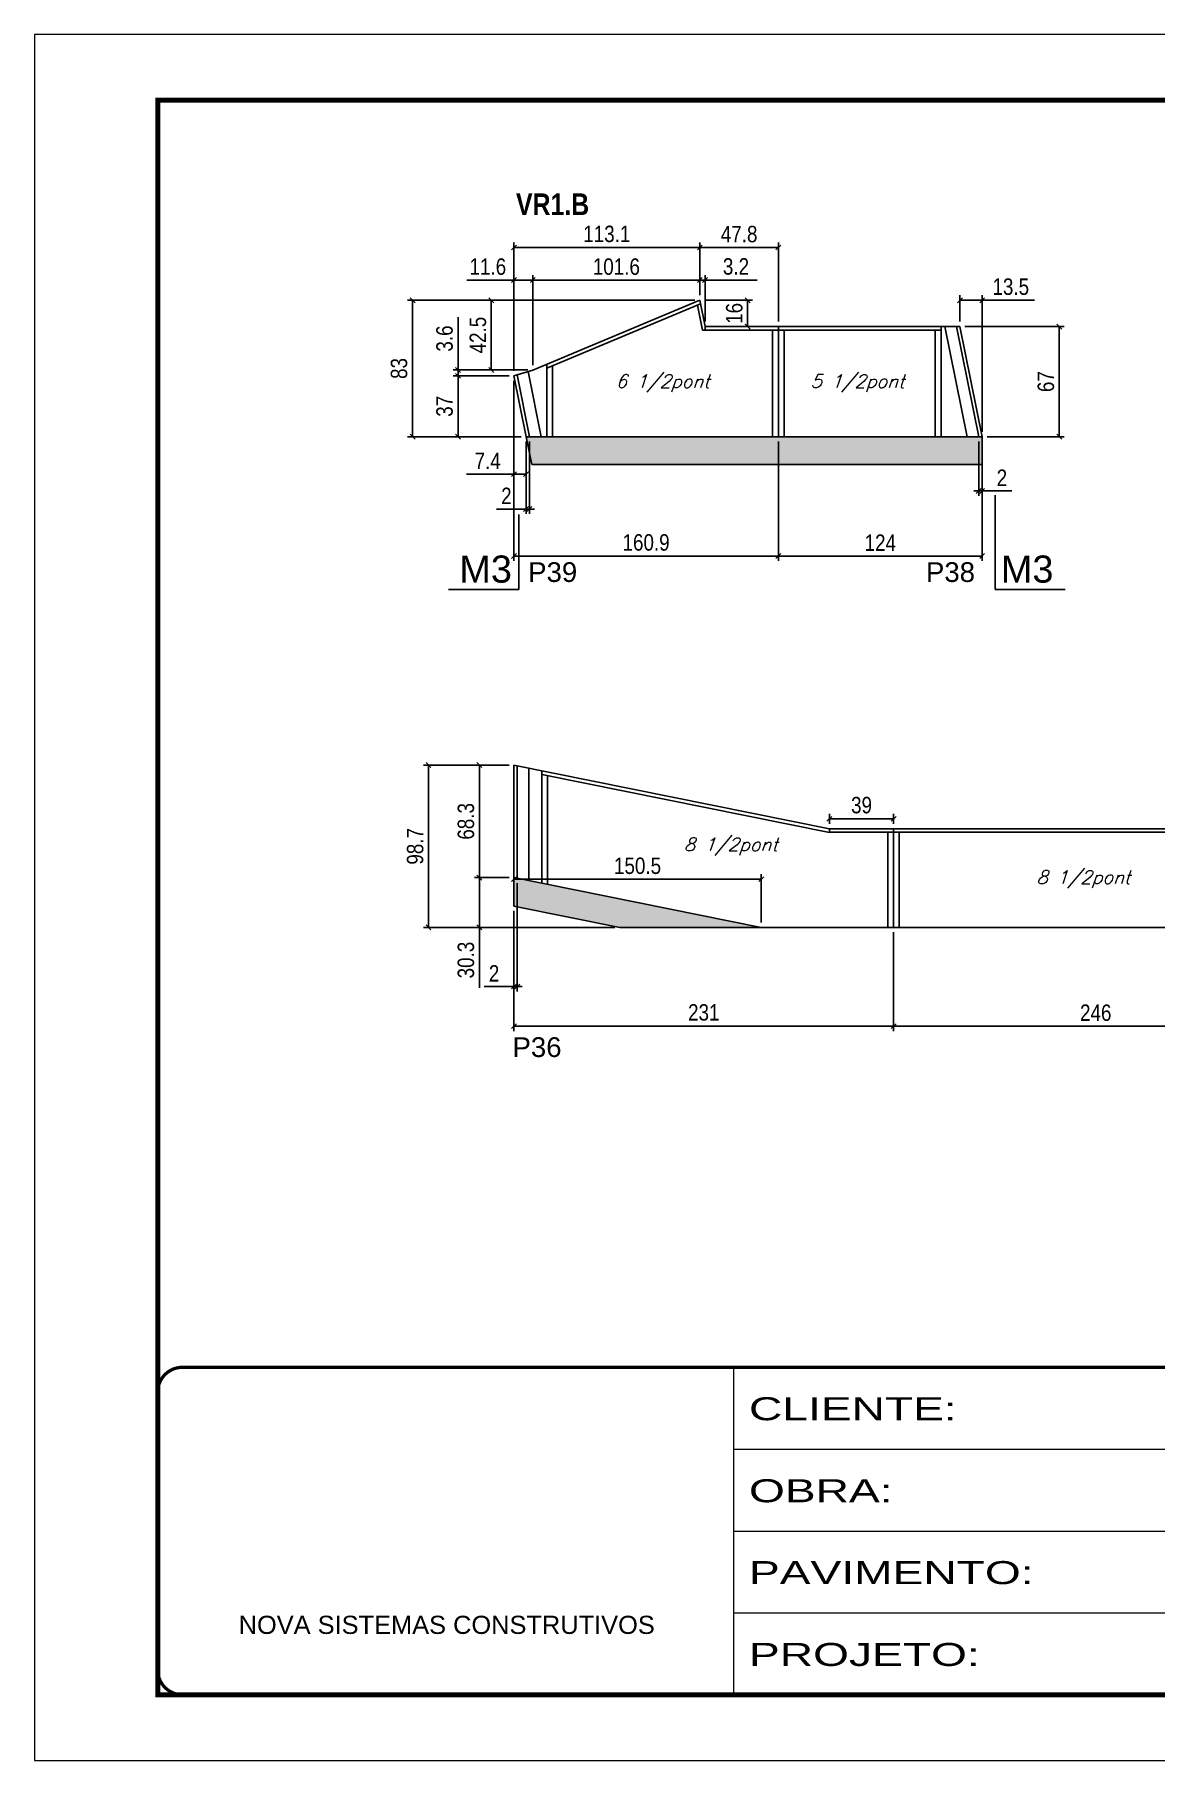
# Model space of a CAD drawing. Extents: x 3309 to 9590, y -2522 to 14608.
# Drawn here: x 4908 to 5590, y 8964 to 10014 of the extents above; entities that cross this region are included whole.
import ezdxf

# ---------------------------------------------------------------- set-up
doc = ezdxf.new("R2010")
doc.units = 0
doc.linetypes.add('CONTINUO', pattern=[0])
doc.linetypes.add('DASHED', pattern=[0.75, 0.5, -0.25])
for name, color, linetype in [('5', 5, 'Continuous'), ('COTA', 241, 'Continuous'), ('NOMENCLATURA', 7, 'Continuous'), ('Painéis', 200, 'Continuous'), ('SARR_2.2x7', 40, 'Continuous'), ('SARR_3.5x7', 81, 'Continuous'), ('texto', 7, 'Continuous')]:
    doc.layers.add(name, color=color, linetype=linetype)
doc.layers.add('Folhas', color=255, linetype='Continuous', lineweight=9)
doc.layers.add('SARRAFO DE PRESSAO', color=251, linetype='DASHED', lineweight=9)
doc.styles.add('ARIAL', font='arial.ttf')
doc.styles.add('COTA TECNICA', font='techl___.ttf', dxfattribs={"height": 10})
doc.styles.add('Romans', font='romans.shx')
doc.styles.get("Standard").update_dxf_attribs({"font": 'arial.ttf'})
doc.styles.add('TECNICA', font='techb___.ttf', dxfattribs={"height": 10})
doc.styles.add('Tecnologia', font='')
doc.styles.get('Tecnologia').set_extended_font_data('Forgotten Futurist')
doc.dimstyles.new('PAINEL', dxfattribs={"dimtxt": 10, "dimasz": 3, "dimexe": 3, "dimexo": 3, "dimgap": 3, "dimtad": 1, "dimdec": 1, "dimzin": 12, "dimdsep": 46, "dimtxsty": 'COTA TECNICA', "dimblk1": 'OBLIQUE', "dimblk2": 'OBLIQUE', "dimsah": 1, "dimcen": 0.9, "dimclrd": 4, "dimclre": 4, "dimclrt": 240, "dimadec": 1, "dimazin": 3, "dimtfac": 1, "dimtdec": 1, "dimtmove": 0, "dimatfit": 3, "dimfxl": 1, "dimtolj": 1, "dimtzin": 12, "dimarcsym": 0})

# ---------------------------------------------------------------- blocks, each defined once
blk = doc.blocks.new('9999999999')
at = {"color": 30, "linetype": 'CONTINUO'}
for p, q in [((98564.6, 34230.2), (98564.6, 34429.4)), ((98564.6, 34379.6), (99584, 34379.6)), ((98564.6, 34329.8), (99488, 34329.8)), ((98564.6, 34280), (99488, 34280))]:
    blk.add_line(p, q, dxfattribs=at)
at = {"color": 30, "linetype": 'CONTINUO', "const_width": 2}
blk.add_lwpolyline([(99584, 34230.2), (99584, 34414.4, 0.414214), (99569, 34429.4), (98229, 34429.4, 0.414214), (98214, 34414.4), (98214, 34245.2, 0.414214), (98229, 34230.2), (99584, 34230.2)], format="xyb", dxfattribs=at)
at = {"layer": 'Folhas'}
blk.add_lwpolyline([(98139, 34190.2), (99624, 34190.2), (99624, 35240.2), (98139, 35240.2)], close=True, dxfattribs=at)
at = {"layer": 'Folhas', "color": 30, "const_width": 3}
blk.add_lwpolyline([(98214, 34230.2), (99584, 34230.2), (99584, 35200.2), (98214, 35200.2)], close=True, dxfattribs=at)
at = {"color": 7, "linetype": 'Continuous', "ltscale": 5, "style": 'ARIAL'}
blk.add_text('NOVA SISTEMAS CONSTRUTIVOS', height=11.059, dxfattribs=at).set_placement((98263.2, 34267.2))
at = {"layer": 'Folhas', "color": 7, "style": 'Tecnologia', "width": 1.5}
for s, p in [('CLIENTE:', (98573.7, 34397.2)), ('OBRA:', (98573.7, 34347.3)), ('PAVIMENTO:', (98573.7, 34297.5)), ('PROJETO:', (98573.7, 34247.7))]:
    blk.add_text(s, height=14, dxfattribs=at).set_placement(p)
blk = doc.blocks.new('_Oblique')
at = {"color": 0, "linetype": 'ByBlock', "lineweight": -2}
blk.add_line((-0.5, -0.5), (0.5, 0.5), dxfattribs=at)
blk = doc.blocks.new('*D572')
at = {"layer": 'COTA', "color": 4, "lineweight": -2, "transparency": 16777216}
for p, q in [((5199.6, 9480.4), (5199.6, 9407.3)), ((5430.6, 9467.4), (5430.6, 9407.3)), ((5199.6, 9410.3), (5430.6, 9410.3))]:
    blk.add_line(p, q, dxfattribs=at)
at = {"layer": 'Defpoints', "color": 0, "transparency": 16777216}
for p in [(5199.6, 9483.4), (5430.6, 9470.4), (5430.6, 9410.3)]:
    blk.add_point(p, dxfattribs=at)
at = {"layer": 'COTA', "color": 4, "lineweight": -2, "transparency": 16777216, "xscale": 3, "yscale": 3, "zscale": 3, "rotation": 180}
blk.add_blockref('_Oblique', (5199.6, 9410.3), dxfattribs=at)
at = {"layer": 'COTA', "color": 4, "lineweight": -2, "transparency": 16777216, "xscale": 3, "yscale": 3, "zscale": 3}
blk.add_blockref('_Oblique', (5430.6, 9410.3), dxfattribs=at)
at = {"layer": 'COTA', "color": 240, "transparency": 16777216, "insert": (5315.1, 9418.6), "char_height": 10, "attachment_point": 5, "style": 'COTA TECNICA'}
blk.add_mtext('\\A1;231', dxfattribs=at)
blk = doc.blocks.new('*D573')
at = {"layer": 'COTA', "color": 4, "lineweight": -2, "transparency": 16777216}
for p, q in [((5430.6, 9467.4), (5430.6, 9407.3)), ((5676.6, 9467.4), (5676.6, 9407.3)), ((5430.6, 9410.3), (5676.6, 9410.3))]:
    blk.add_line(p, q, dxfattribs=at)
at = {"layer": 'Defpoints', "color": 0, "transparency": 16777216}
for p in [(5430.6, 9470.4), (5676.6, 9470.4), (5676.6, 9410.3)]:
    blk.add_point(p, dxfattribs=at)
at = {"layer": 'COTA', "color": 4, "lineweight": -2, "transparency": 16777216, "xscale": 3, "yscale": 3, "zscale": 3, "rotation": 180}
blk.add_blockref('_Oblique', (5430.6, 9410.3), dxfattribs=at)
at = {"layer": 'COTA', "color": 4, "lineweight": -2, "transparency": 16777216, "xscale": 3, "yscale": 3, "zscale": 3}
blk.add_blockref('_Oblique', (5676.6, 9410.3), dxfattribs=at)
at = {"layer": 'COTA', "color": 240, "transparency": 16777216, "insert": (5553.6, 9418.4), "char_height": 10, "attachment_point": 5, "style": 'COTA TECNICA'}
blk.add_mtext('\\A1;246', dxfattribs=at)
blk = doc.blocks.new('*D575')
at = {"layer": 'COTA', "color": 4, "lineweight": -2, "transparency": 16777216}
for p, q in [((5350.1, 9473.4), (5350.1, 9502.7)), ((5199.6, 9499.7), (5350.1, 9499.7)), ((5199.6, 9497.7), (5199.6, 9496.7))]:
    blk.add_line(p, q, dxfattribs=at)
at = {"layer": 'Defpoints', "color": 0, "transparency": 16777216}
for p in [(5199.6, 9500.7), (5350.1, 9499.7), (5350.1, 9470.4)]:
    blk.add_point(p, dxfattribs=at)
at = {"layer": 'COTA', "color": 4, "lineweight": -2, "transparency": 16777216, "xscale": 3, "yscale": 3, "zscale": 3, "rotation": 180}
blk.add_blockref('_Oblique', (5199.6, 9499.7), dxfattribs=at)
at = {"layer": 'COTA', "color": 4, "lineweight": -2, "transparency": 16777216, "xscale": 3, "yscale": 3, "zscale": 3}
blk.add_blockref('_Oblique', (5350.1, 9499.7), dxfattribs=at)
at = {"layer": 'COTA', "color": 240, "transparency": 16777216, "insert": (5274.8, 9507.8), "char_height": 10, "attachment_point": 5, "style": 'COTA TECNICA'}
blk.add_mtext('\\A1;150.5', dxfattribs=at)
blk = doc.blocks.new('*D576')
at = {"layer": 'COTA', "color": 4, "lineweight": -2, "transparency": 16777216}
for p, q in [((5196.6, 9500.7), (5175.6, 9500.7)), ((5178.6, 9500.7), (5178.6, 9470.4)), ((5261, 9470.4), (5175.6, 9470.4)), ((5178.6, 9470.4), (5178.6, 9433.7))]:
    blk.add_line(p, q, dxfattribs=at)
at = {"layer": 'Defpoints', "color": 0, "transparency": 16777216}
for p in [(5199.6, 9500.7), (5178.6, 9470.4), (5264, 9470.4)]:
    blk.add_point(p, dxfattribs=at)
at = {"layer": 'COTA', "color": 4, "lineweight": -2, "transparency": 16777216, "xscale": 3, "yscale": 3, "zscale": 3}
for p, rotation in [((5178.6, 9500.7), 90), ((5178.6, 9470.4), 270)]:
    blk.add_blockref('_Oblique', p, dxfattribs=dict(at, rotation=rotation))
at = {"layer": 'COTA', "color": 240, "transparency": 16777216, "insert": (5170.4, 9450.5), "char_height": 10, "attachment_point": 5, "rotation": 90, "style": 'COTA TECNICA'}
blk.add_mtext('\\A1;30.3', dxfattribs=at)
blk = doc.blocks.new('*D577')
at = {"layer": 'COTA', "color": 4, "lineweight": -2, "transparency": 16777216}
for p, q in [((5196.6, 9569.1), (5175.6, 9569.1)), ((5178.6, 9500.7), (5178.6, 9569.1)), ((5196.6, 9500.7), (5175.6, 9500.7))]:
    blk.add_line(p, q, dxfattribs=at)
at = {"layer": 'Defpoints', "color": 0, "transparency": 16777216}
for p in [(5178.6, 9569.1), (5199.6, 9569.1), (5199.6, 9500.7)]:
    blk.add_point(p, dxfattribs=at)
at = {"layer": 'COTA', "color": 4, "lineweight": -2, "transparency": 16777216, "xscale": 3, "yscale": 3, "zscale": 3}
for p, rotation in [((5178.6, 9569.1), 90), ((5178.6, 9500.7), 270)]:
    blk.add_blockref('_Oblique', p, dxfattribs=dict(at, rotation=rotation))
at = {"layer": 'COTA', "color": 240, "transparency": 16777216, "insert": (5170.4, 9534.9), "char_height": 10, "attachment_point": 5, "rotation": 90, "style": 'COTA TECNICA'}
blk.add_mtext('\\A1;68.3', dxfattribs=at)
blk = doc.blocks.new('*D578')
at = {"layer": 'COTA', "color": 4, "lineweight": -2, "transparency": 16777216}
for p, q in [((5201.6, 9497.3), (5201.6, 9431.4)), ((5199.6, 9480.4), (5199.6, 9431.4)), ((5199.6, 9434.4), (5181.4, 9434.4)), ((5201.6, 9434.4), (5199.6, 9434.4)), ((5201.6, 9434.4), (5204.6, 9434.4))]:
    blk.add_line(p, q, dxfattribs=at)
at = {"layer": 'Defpoints', "color": 0, "transparency": 16777216}
for p in [(5201.6, 9500.3), (5199.6, 9483.4), (5199.6, 9434.4)]:
    blk.add_point(p, dxfattribs=at)
at = {"layer": 'COTA', "color": 4, "lineweight": -2, "transparency": 16777216, "xscale": 3, "yscale": 3, "zscale": 3}
blk.add_blockref('_Oblique', (5199.6, 9434.4), dxfattribs=at)
at = {"layer": 'COTA', "color": 4, "lineweight": -2, "transparency": 16777216, "xscale": 3, "yscale": 3, "zscale": 3, "rotation": 180}
blk.add_blockref('_Oblique', (5201.6, 9434.4), dxfattribs=at)
at = {"layer": 'COTA', "color": 240, "transparency": 16777216, "insert": (5187.5, 9442.4), "char_height": 10, "attachment_point": 5, "style": 'COTA TECNICA'}
blk.add_mtext('\\A1;2', dxfattribs=at)
blk = doc.blocks.new('*D583')
at = {"layer": 'COTA', "color": 4, "lineweight": -2, "transparency": 16777216}
for p, q in [((5196.6, 9569.1), (5144.6, 9569.1)), ((5147.6, 9470.4), (5147.6, 9569.1)), ((5261, 9470.4), (5144.6, 9470.4))]:
    blk.add_line(p, q, dxfattribs=at)
at = {"layer": 'Defpoints', "color": 0, "transparency": 16777216}
for p in [(5147.6, 9569.1), (5199.6, 9569.1), (5264, 9470.4)]:
    blk.add_point(p, dxfattribs=at)
at = {"layer": 'COTA', "color": 4, "lineweight": -2, "transparency": 16777216, "xscale": 3, "yscale": 3, "zscale": 3}
for p, rotation in [((5147.6, 9569.1), 90), ((5147.6, 9470.4), 270)]:
    blk.add_blockref('_Oblique', p, dxfattribs=dict(at, rotation=rotation))
at = {"layer": 'COTA', "color": 240, "transparency": 16777216, "insert": (5139.5, 9519.7), "char_height": 10, "attachment_point": 5, "rotation": 90, "style": 'COTA TECNICA'}
blk.add_mtext('\\A1;98.7', dxfattribs=at)
blk = doc.blocks.new('*D584')
at = {"layer": 'COTA', "color": 4, "lineweight": -2, "transparency": 16777216}
for p, q in [((5391.5, 9533.4), (5391.5, 9539.4)), ((5391.5, 9536.4), (5430.6, 9536.4)), ((5430.6, 9533.4), (5430.6, 9539.4))]:
    blk.add_line(p, q, dxfattribs=at)
at = {"layer": 'Defpoints', "color": 0, "transparency": 16777216}
for p in [(5430.6, 9536.4), (5391.5, 9530.4), (5430.6, 9530.4)]:
    blk.add_point(p, dxfattribs=at)
at = {"layer": 'COTA', "color": 4, "lineweight": -2, "transparency": 16777216, "xscale": 3, "yscale": 3, "zscale": 3, "rotation": 180}
blk.add_blockref('_Oblique', (5391.5, 9536.4), dxfattribs=at)
at = {"layer": 'COTA', "color": 4, "lineweight": -2, "transparency": 16777216, "xscale": 3, "yscale": 3, "zscale": 3}
blk.add_blockref('_Oblique', (5430.6, 9536.4), dxfattribs=at)
at = {"layer": 'COTA', "color": 240, "transparency": 16777216, "insert": (5411.1, 9544.7), "char_height": 10, "attachment_point": 5, "style": 'COTA TECNICA'}
blk.add_mtext('\\A1;39', dxfattribs=at)
blk = doc.blocks.new('*D621')
at = {"layer": 'COTA', "color": 4, "lineweight": -2, "transparency": 16777216}
for p, q in [((5199.6, 9802.9), (5199.6, 9693.3)), ((5360.5, 9765.9), (5360.5, 9693.3)), ((5199.6, 9696.3), (5360.5, 9696.3))]:
    blk.add_line(p, q, dxfattribs=at)
at = {"layer": 'Defpoints', "color": 0, "transparency": 16777216}
for p in [(5199.6, 9805.9), (5360.5, 9768.9), (5360.5, 9696.3)]:
    blk.add_point(p, dxfattribs=at)
at = {"layer": 'COTA', "color": 4, "lineweight": -2, "transparency": 16777216, "xscale": 3, "yscale": 3, "zscale": 3, "rotation": 180}
blk.add_blockref('_Oblique', (5199.6, 9696.3), dxfattribs=at)
at = {"layer": 'COTA', "color": 4, "lineweight": -2, "transparency": 16777216, "xscale": 3, "yscale": 3, "zscale": 3}
blk.add_blockref('_Oblique', (5360.5, 9696.3), dxfattribs=at)
at = {"layer": 'COTA', "color": 240, "transparency": 16777216, "insert": (5280, 9704.5), "char_height": 10, "attachment_point": 5, "style": 'COTA TECNICA'}
blk.add_mtext('\\A1;160.9', dxfattribs=at)
blk = doc.blocks.new('*D622')
at = {"layer": 'COTA', "color": 4, "lineweight": -2, "transparency": 16777216}
for p, q in [((5360.5, 9765.9), (5360.5, 9693.3)), ((5484.5, 9765.9), (5484.5, 9693.3)), ((5360.5, 9696.3), (5484.5, 9696.3))]:
    blk.add_line(p, q, dxfattribs=at)
at = {"layer": 'Defpoints', "color": 0, "transparency": 16777216}
for p in [(5360.5, 9768.9), (5484.5, 9768.9), (5484.5, 9696.3)]:
    blk.add_point(p, dxfattribs=at)
at = {"layer": 'COTA', "color": 4, "lineweight": -2, "transparency": 16777216, "xscale": 3, "yscale": 3, "zscale": 3, "rotation": 180}
blk.add_blockref('_Oblique', (5360.5, 9696.3), dxfattribs=at)
at = {"layer": 'COTA', "color": 4, "lineweight": -2, "transparency": 16777216, "xscale": 3, "yscale": 3, "zscale": 3}
blk.add_blockref('_Oblique', (5484.5, 9696.3), dxfattribs=at)
at = {"layer": 'COTA', "color": 240, "transparency": 16777216, "insert": (5422.5, 9704.4), "char_height": 10, "attachment_point": 5, "style": 'COTA TECNICA'}
blk.add_mtext('\\A1;124', dxfattribs=at)
blk = doc.blocks.new('*D623')
at = {"layer": 'COTA', "color": 4, "lineweight": -2, "transparency": 16777216}
for p, q in [((5482.4, 9765.9), (5482.4, 9732.9)), ((5484.5, 9765.9), (5484.5, 9732.9)), ((5482.4, 9735.9), (5479.4, 9735.9)), ((5482.4, 9735.9), (5484.5, 9735.9)), ((5484.5, 9735.9), (5502.6, 9735.9))]:
    blk.add_line(p, q, dxfattribs=at)
at = {"layer": 'Defpoints', "color": 0, "transparency": 16777216}
for p in [(5482.4, 9768.9), (5484.5, 9768.9), (5484.5, 9735.9)]:
    blk.add_point(p, dxfattribs=at)
at = {"layer": 'COTA', "color": 4, "lineweight": -2, "transparency": 16777216, "xscale": 3, "yscale": 3, "zscale": 3}
blk.add_blockref('_Oblique', (5482.4, 9735.9), dxfattribs=at)
at = {"layer": 'COTA', "color": 4, "lineweight": -2, "transparency": 16777216, "xscale": 3, "yscale": 3, "zscale": 3, "rotation": 180}
blk.add_blockref('_Oblique', (5484.5, 9735.9), dxfattribs=at)
at = {"layer": 'COTA', "color": 240, "transparency": 16777216, "insert": (5496.5, 9743.9), "char_height": 10, "attachment_point": 5, "style": 'COTA TECNICA'}
blk.add_mtext('\\A1;2', dxfattribs=at)
blk = doc.blocks.new('*D624')
at = {"layer": 'COTA', "color": 4, "lineweight": -2, "transparency": 16777216}
for p, q in [((5207, 9765.9), (5207, 9721.9)), ((5209, 9765.9), (5209, 9721.9)), ((5207, 9724.9), (5188.9, 9724.9)), ((5209, 9724.9), (5207, 9724.9)), ((5209, 9724.9), (5212, 9724.9))]:
    blk.add_line(p, q, dxfattribs=at)
at = {"layer": 'Defpoints', "color": 0, "transparency": 16777216}
for p in [(5207, 9768.9), (5209, 9768.9), (5207, 9724.9)]:
    blk.add_point(p, dxfattribs=at)
at = {"layer": 'COTA', "color": 4, "lineweight": -2, "transparency": 16777216, "xscale": 3, "yscale": 3, "zscale": 3}
blk.add_blockref('_Oblique', (5207, 9724.9), dxfattribs=at)
at = {"layer": 'COTA', "color": 4, "lineweight": -2, "transparency": 16777216, "xscale": 3, "yscale": 3, "zscale": 3, "rotation": 180}
blk.add_blockref('_Oblique', (5209, 9724.9), dxfattribs=at)
at = {"layer": 'COTA', "color": 240, "transparency": 16777216, "insert": (5195, 9732.9), "char_height": 10, "attachment_point": 5, "style": 'COTA TECNICA'}
blk.add_mtext('\\A1;2', dxfattribs=at)
blk = doc.blocks.new('*D625')
at = {"layer": 'COTA', "color": 4, "lineweight": -2, "transparency": 16777216}
for p, q in [((5196.6, 9805.9), (5162.6, 9805.9)), ((5165.6, 9805.9), (5165.6, 9768.9)), ((5204, 9768.9), (5162.6, 9768.9))]:
    blk.add_line(p, q, dxfattribs=at)
at = {"layer": 'Defpoints', "color": 0, "transparency": 16777216}
for p in [(5199.6, 9805.9), (5165.6, 9768.9), (5207, 9768.9)]:
    blk.add_point(p, dxfattribs=at)
at = {"layer": 'COTA', "color": 4, "lineweight": -2, "transparency": 16777216, "xscale": 3, "yscale": 3, "zscale": 3}
for p, rotation in [((5165.6, 9805.9), 90), ((5165.6, 9768.9), 270)]:
    blk.add_blockref('_Oblique', p, dxfattribs=dict(at, rotation=rotation))
at = {"layer": 'COTA', "color": 240, "transparency": 16777216, "insert": (5157.4, 9787.4), "char_height": 10, "attachment_point": 5, "rotation": 90, "style": 'COTA TECNICA'}
blk.add_mtext('\\A1;37', dxfattribs=at)
blk = doc.blocks.new('*D626')
at = {"layer": 'COTA', "color": 4, "lineweight": -2, "transparency": 16777216}
for p, q in [((5165.6, 9809.5), (5165.6, 9841.7)), ((5208.1, 9809.5), (5162.6, 9809.5)), ((5165.6, 9805.9), (5165.6, 9809.5)), ((5196.6, 9805.9), (5162.6, 9805.9)), ((5165.6, 9805.9), (5165.6, 9802.9))]:
    blk.add_line(p, q, dxfattribs=at)
at = {"layer": 'Defpoints', "color": 0, "transparency": 16777216}
for p in [(5165.6, 9809.5), (5211.1, 9809.5), (5199.6, 9805.9)]:
    blk.add_point(p, dxfattribs=at)
at = {"layer": 'COTA', "color": 4, "lineweight": -2, "transparency": 16777216, "xscale": 3, "yscale": 3, "zscale": 3}
for p, rotation in [((5165.6, 9809.5), 270), ((5165.6, 9805.9), 90)]:
    blk.add_blockref('_Oblique', p, dxfattribs=dict(at, rotation=rotation))
at = {"layer": 'COTA', "color": 240, "transparency": 16777216, "insert": (5157.4, 9828.6), "char_height": 10, "attachment_point": 5, "rotation": 90, "style": 'COTA TECNICA'}
blk.add_mtext('\\A1;3.6', dxfattribs=at)
blk = doc.blocks.new('*D627')
at = {"layer": 'COTA', "color": 4, "lineweight": -2, "transparency": 16777216}
for p, q in [((5309.7, 9851.9), (5182.8, 9851.9)), ((5185.8, 9809.5), (5185.8, 9851.9)), ((5208.1, 9809.5), (5182.8, 9809.5))]:
    blk.add_line(p, q, dxfattribs=at)
at = {"layer": 'Defpoints', "color": 0, "transparency": 16777216}
for p in [(5185.8, 9851.9), (5312.7, 9851.9), (5211.1, 9809.5)]:
    blk.add_point(p, dxfattribs=at)
at = {"layer": 'COTA', "color": 4, "lineweight": -2, "transparency": 16777216, "xscale": 3, "yscale": 3, "zscale": 3}
for p, rotation in [((5185.8, 9851.9), 90), ((5185.8, 9809.5), 270)]:
    blk.add_blockref('_Oblique', p, dxfattribs=dict(at, rotation=rotation))
at = {"layer": 'COTA', "color": 240, "transparency": 16777216, "insert": (5177.7, 9830.7), "char_height": 10, "attachment_point": 5, "rotation": 90, "style": 'COTA TECNICA'}
blk.add_mtext('\\A1;42.5', dxfattribs=at)
blk = doc.blocks.new('*D628')
at = {"layer": 'COTA', "color": 4, "lineweight": -2, "transparency": 16777216}
for p, q in [((5309.7, 9851.9), (5134.9, 9851.9)), ((5137.9, 9768.9), (5137.9, 9851.9)), ((5204, 9768.9), (5134.9, 9768.9))]:
    blk.add_line(p, q, dxfattribs=at)
at = {"layer": 'Defpoints', "color": 0, "transparency": 16777216}
for p in [(5137.9, 9851.9), (5312.7, 9851.9), (5207, 9768.9)]:
    blk.add_point(p, dxfattribs=at)
at = {"layer": 'COTA', "color": 4, "lineweight": -2, "transparency": 16777216, "xscale": 3, "yscale": 3, "zscale": 3}
for p, rotation in [((5137.9, 9851.9), 90), ((5137.9, 9768.9), 270)]:
    blk.add_blockref('_Oblique', p, dxfattribs=dict(at, rotation=rotation))
at = {"layer": 'COTA', "color": 240, "transparency": 16777216, "insert": (5129.7, 9810.4), "char_height": 10, "attachment_point": 5, "rotation": 90, "style": 'COTA TECNICA'}
blk.add_mtext('\\A1;83', dxfattribs=at)
blk = doc.blocks.new('*D629')
at = {"layer": 'COTA', "color": 4, "lineweight": -2, "transparency": 16777216}
for p, q in [((5199.6, 9864.2), (5170.9, 9864.2)), ((5199.6, 9808.9), (5199.6, 9867.2)), ((5211.1, 9864.2), (5199.6, 9864.2)), ((5211.1, 9812.5), (5211.1, 9867.2))]:
    blk.add_line(p, q, dxfattribs=at)
at = {"layer": 'Defpoints', "color": 0, "transparency": 16777216}
for p in [(5199.6, 9864.2), (5211.1, 9809.5), (5199.6, 9805.9)]:
    blk.add_point(p, dxfattribs=at)
at = {"layer": 'COTA', "color": 4, "lineweight": -2, "transparency": 16777216, "xscale": 3, "yscale": 3, "zscale": 3, "rotation": 180}
blk.add_blockref('_Oblique', (5199.6, 9864.2), dxfattribs=at)
at = {"layer": 'COTA', "color": 4, "lineweight": -2, "transparency": 16777216, "xscale": 3, "yscale": 3, "zscale": 3}
blk.add_blockref('_Oblique', (5211.1, 9864.2), dxfattribs=at)
at = {"layer": 'COTA', "color": 240, "transparency": 16777216, "insert": (5183.7, 9872.3), "char_height": 10, "attachment_point": 5, "style": 'COTA TECNICA'}
blk.add_mtext('\\A1;11.6', dxfattribs=at)
blk = doc.blocks.new('*D630')
at = {"layer": 'COTA', "color": 4, "lineweight": -2, "transparency": 16777216}
for p, q in [((5211.1, 9812.5), (5211.1, 9867.2)), ((5211.1, 9864.2), (5312.7, 9864.2)), ((5312.7, 9854.9), (5312.7, 9867.2))]:
    blk.add_line(p, q, dxfattribs=at)
at = {"layer": 'Defpoints', "color": 0, "transparency": 16777216}
for p in [(5312.7, 9864.2), (5312.7, 9851.9), (5211.1, 9809.5)]:
    blk.add_point(p, dxfattribs=at)
at = {"layer": 'COTA', "color": 4, "lineweight": -2, "transparency": 16777216, "xscale": 3, "yscale": 3, "zscale": 3, "rotation": 180}
blk.add_blockref('_Oblique', (5211.1, 9864.2), dxfattribs=at)
at = {"layer": 'COTA', "color": 4, "lineweight": -2, "transparency": 16777216, "xscale": 3, "yscale": 3, "zscale": 3}
blk.add_blockref('_Oblique', (5312.7, 9864.2), dxfattribs=at)
at = {"layer": 'COTA', "color": 240, "transparency": 16777216, "insert": (5261.9, 9872.3), "char_height": 10, "attachment_point": 5, "style": 'COTA TECNICA'}
blk.add_mtext('\\A1;101.6', dxfattribs=at)
blk = doc.blocks.new('*D631')
at = {"layer": 'COTA', "color": 4, "lineweight": -2, "transparency": 16777216}
for p, q in [((5199.6, 9808.9), (5199.6, 9887)), ((5199.6, 9884), (5312.7, 9884)), ((5312.7, 9854.9), (5312.7, 9887))]:
    blk.add_line(p, q, dxfattribs=at)
at = {"layer": 'Defpoints', "color": 0, "transparency": 16777216}
for p in [(5312.7, 9884), (5312.7, 9851.9), (5199.6, 9805.9)]:
    blk.add_point(p, dxfattribs=at)
at = {"layer": 'COTA', "color": 4, "lineweight": -2, "transparency": 16777216, "xscale": 3, "yscale": 3, "zscale": 3, "rotation": 180}
blk.add_blockref('_Oblique', (5199.6, 9884), dxfattribs=at)
at = {"layer": 'COTA', "color": 4, "lineweight": -2, "transparency": 16777216, "xscale": 3, "yscale": 3, "zscale": 3}
blk.add_blockref('_Oblique', (5312.7, 9884), dxfattribs=at)
at = {"layer": 'COTA', "color": 240, "transparency": 16777216, "insert": (5256.1, 9892.2), "char_height": 10, "attachment_point": 5, "style": 'COTA TECNICA'}
blk.add_mtext('\\A1;113.1', dxfattribs=at)
blk = doc.blocks.new('*D632')
at = {"layer": 'COTA', "color": 4, "lineweight": -2, "transparency": 16777216}
for p, q in [((5312.7, 9854.9), (5312.7, 9887)), ((5360.5, 9884), (5312.7, 9884)), ((5360.5, 9838.9), (5360.5, 9887))]:
    blk.add_line(p, q, dxfattribs=at)
at = {"layer": 'Defpoints', "color": 0, "transparency": 16777216}
for p in [(5312.7, 9884), (5312.7, 9851.9), (5360.5, 9835.9)]:
    blk.add_point(p, dxfattribs=at)
at = {"layer": 'COTA', "color": 4, "lineweight": -2, "transparency": 16777216, "xscale": 3, "yscale": 3, "zscale": 3, "rotation": 180}
blk.add_blockref('_Oblique', (5312.7, 9884), dxfattribs=at)
at = {"layer": 'COTA', "color": 4, "lineweight": -2, "transparency": 16777216, "xscale": 3, "yscale": 3, "zscale": 3}
blk.add_blockref('_Oblique', (5360.5, 9884), dxfattribs=at)
at = {"layer": 'COTA', "color": 240, "transparency": 16777216, "insert": (5336.6, 9892.1), "char_height": 10, "attachment_point": 5, "style": 'COTA TECNICA'}
blk.add_mtext('\\A1;47.8', dxfattribs=at)
blk = doc.blocks.new('*D633')
at = {"layer": 'COTA', "color": 4, "lineweight": -2, "transparency": 16777216}
for p, q in [((5315.7, 9851.9), (5344.8, 9851.9)), ((5341.8, 9835.9), (5341.8, 9851.9)), ((5318.9, 9835.9), (5344.8, 9835.9))]:
    blk.add_line(p, q, dxfattribs=at)
at = {"layer": 'Defpoints', "color": 0, "transparency": 16777216}
for p in [(5312.7, 9851.9), (5341.8, 9851.9), (5315.9, 9835.9)]:
    blk.add_point(p, dxfattribs=at)
at = {"layer": 'COTA', "color": 4, "lineweight": -2, "transparency": 16777216, "xscale": 3, "yscale": 3, "zscale": 3}
for p, rotation in [((5341.8, 9851.9), 90), ((5341.8, 9835.9), 270)]:
    blk.add_blockref('_Oblique', p, dxfattribs=dict(at, rotation=rotation))
at = {"layer": 'COTA', "color": 240, "transparency": 16777216, "insert": (5333.7, 9843.9), "char_height": 10, "attachment_point": 5, "rotation": 90, "style": 'COTA TECNICA'}
blk.add_mtext('\\A1;16', dxfattribs=at)
blk = doc.blocks.new('*D634')
at = {"layer": 'COTA', "color": 4, "lineweight": -2, "transparency": 16777216}
for p, q in [((5312.7, 9864.2), (5309.7, 9864.2)), ((5312.7, 9854.9), (5312.7, 9867.2)), ((5312.7, 9864.2), (5315.9, 9864.2)), ((5315.9, 9838.9), (5315.9, 9867.2)), ((5315.9, 9864.2), (5347.5, 9864.2))]:
    blk.add_line(p, q, dxfattribs=at)
at = {"layer": 'Defpoints', "color": 0, "transparency": 16777216}
for p in [(5315.9, 9864.2), (5312.7, 9851.9), (5315.9, 9835.9)]:
    blk.add_point(p, dxfattribs=at)
at = {"layer": 'COTA', "color": 4, "lineweight": -2, "transparency": 16777216, "xscale": 3, "yscale": 3, "zscale": 3}
blk.add_blockref('_Oblique', (5312.7, 9864.2), dxfattribs=at)
at = {"layer": 'COTA', "color": 4, "lineweight": -2, "transparency": 16777216, "xscale": 3, "yscale": 3, "zscale": 3, "rotation": 180}
blk.add_blockref('_Oblique', (5315.9, 9864.2), dxfattribs=at)
at = {"layer": 'COTA', "color": 240, "transparency": 16777216, "insert": (5334.7, 9872.4), "char_height": 10, "attachment_point": 5, "style": 'COTA TECNICA'}
blk.add_mtext('\\A1;3.2', dxfattribs=at)
blk = doc.blocks.new('*D635')
at = {"layer": 'COTA', "color": 4, "lineweight": -2, "transparency": 16777216}
for p, q in [((5474, 9835.9), (5534.4, 9835.9)), ((5531.4, 9768.9), (5531.4, 9835.9)), ((5487.5, 9768.9), (5534.4, 9768.9))]:
    blk.add_line(p, q, dxfattribs=at)
at = {"layer": 'Defpoints', "color": 0, "transparency": 16777216}
for p in [(5471, 9835.9), (5531.4, 9835.9), (5484.5, 9768.9)]:
    blk.add_point(p, dxfattribs=at)
at = {"layer": 'COTA', "color": 4, "lineweight": -2, "transparency": 16777216, "xscale": 3, "yscale": 3, "zscale": 3}
for p, rotation in [((5531.4, 9835.9), 90), ((5531.4, 9768.9), 270)]:
    blk.add_blockref('_Oblique', p, dxfattribs=dict(at, rotation=rotation))
at = {"layer": 'COTA', "color": 240, "transparency": 16777216, "insert": (5523.3, 9802.4), "char_height": 10, "attachment_point": 5, "rotation": 90, "style": 'COTA TECNICA'}
blk.add_mtext('\\A1;67', dxfattribs=at)
blk = doc.blocks.new('*D636')
at = {"layer": 'COTA', "color": 4, "lineweight": -2, "transparency": 16777216}
for p, q in [((5471, 9838.9), (5471, 9854.9)), ((5471, 9851.9), (5484.5, 9851.9)), ((5484.5, 9771.9), (5484.5, 9854.9)), ((5484.5, 9851.9), (5516.3, 9851.9))]:
    blk.add_line(p, q, dxfattribs=at)
at = {"layer": 'Defpoints', "color": 0, "transparency": 16777216}
for p in [(5484.5, 9851.9), (5471, 9835.9), (5484.5, 9768.9)]:
    blk.add_point(p, dxfattribs=at)
at = {"layer": 'COTA', "color": 4, "lineweight": -2, "transparency": 16777216, "xscale": 3, "yscale": 3, "zscale": 3, "rotation": 180}
blk.add_blockref('_Oblique', (5471, 9851.9), dxfattribs=at)
at = {"layer": 'COTA', "color": 4, "lineweight": -2, "transparency": 16777216, "xscale": 3, "yscale": 3, "zscale": 3}
blk.add_blockref('_Oblique', (5484.5, 9851.9), dxfattribs=at)
at = {"layer": 'COTA', "color": 240, "transparency": 16777216, "insert": (5501.9, 9860.1), "char_height": 10, "attachment_point": 5, "style": 'COTA TECNICA'}
blk.add_mtext('\\A1;13.5', dxfattribs=at)
blk = doc.blocks.new('*D637')
at = {"layer": 'COTA', "color": 4, "lineweight": -2, "transparency": 16777216}
for p, q in [((5199.6, 9802.9), (5199.6, 9743.1)), ((5207, 9765.9), (5207, 9743.1)), ((5199.6, 9746.1), (5170.7, 9746.1)), ((5207, 9746.1), (5199.6, 9746.1))]:
    blk.add_line(p, q, dxfattribs=at)
at = {"layer": 'Defpoints', "color": 0, "transparency": 16777216}
for p in [(5199.6, 9805.9), (5207, 9768.9), (5199.6, 9746.1)]:
    blk.add_point(p, dxfattribs=at)
at = {"layer": 'COTA', "color": 4, "lineweight": -2, "transparency": 16777216, "xscale": 3, "yscale": 3, "zscale": 3, "rotation": 180}
blk.add_blockref('_Oblique', (5199.6, 9746.1), dxfattribs=at)
at = {"layer": 'COTA', "color": 4, "lineweight": -2, "transparency": 16777216, "xscale": 3, "yscale": 3, "zscale": 3}
blk.add_blockref('_Oblique', (5207, 9746.1), dxfattribs=at)
at = {"layer": 'COTA', "color": 240, "transparency": 16777216, "insert": (5183.6, 9754.2), "char_height": 10, "attachment_point": 5, "style": 'COTA TECNICA'}
blk.add_mtext('\\A1;7.4', dxfattribs=at)

msp = doc.modelspace()

# ---------------------------------------------------------------- hatches: boundary and pattern name
at = {"layer": 'COTA'}
h = msp.add_hatch(dxfattribs=at)
h.set_pattern_fill('AR-CONC', color=256, scale=0.03)
h.paths.add_polyline_path([(5484.47, 9751.91), (5484.47, 9768.91), (5207.01, 9768.91), (5210.43, 9751.91)])
h = msp.add_hatch(dxfattribs=at)
h.set_pattern_fill('AR-CONC', color=256, scale=0.03)
h.set_pattern_definition([(50, (1687.7406, 142.6675), (5.46554, -0.4781726), [0.5715, -6.2865]), (355, (1687.7406, 142.6675), (-1.0573026, 5.7317054), [0.4572, -5.0292175]), (100.451445, (1688.196, 142.6276), (4.4082374, 5.2535326), [0.4857003, -5.3427073]), (46.1842, (1687.7406, 144.1915), (8.1323712, -1.26127), [0.85725, -9.42975]), (96.63556, (1688.418, 144.086), (7.122124, 7.422784), [0.728551, -8.014068]), (351.18415, (1687.7406, 144.1915), (7.122124, 7.422784), [0.685799, -7.543792]), (21, (1688.5026, 143.8105), (4.5484317, -3.067956), [0.5715, -6.2865]), (326, (1688.5026, 143.8105), (1.854061, 5.525639), [0.4572, -5.0292]), (71.451445, (1688.8816, 143.555), (6.4024926, 2.457683), [0.4857003, -5.342698]), (37.5, (1687.7406, 142.6675), (0.0926581, 2.53665117), [0, -4.96824, 0, -5.1054, 0, -5.04825]), (7.5, (1687.7406, 142.6675), (2.0045899, 3.00541724), [0, -2.91084, 0, -4.85394, 0, -1.92405]), (327.5, (1686.0413, 142.6675), (4.06771786, -0.1718623), [0, -1.905, 0, -5.9436, 0, -7.8867]), (317.5, (1685.2793, 142.6675), (4.4438754, 0.7627947), [0, -2.4765, 0, -3.94716, 0, -5.6007])])
h.paths.add_polyline_path([(5263.99, 9470.41), (5350.1, 9470.41), (5199.56, 9500.72), (5199.56, 9483.38)])

# ---------------------------------------------------------------- linework, layer by layer
for p, q in [((5315.92, 9833.71), (5314.33, 9833.71)), ((5315.92, 9835.91), (5315.92, 9833.71)), ((5210.43, 9751.91), (5207.01, 9768.91)), ((5484.47, 9768.91), (5484.47, 9751.91)), ((5484.47, 9751.91), (5210.43, 9751.91)), ((5391.54, 9530.41), (5391.54, 9528.16))]:
    msp.add_line(p, q, dxfattribs=at)
msp.add_lwpolyline([(5350.1, 9470.41), (5263.99, 9470.41), (5199.56, 9483.38), (5199.56, 9500.72), (5350.1, 9470.41)], dxfattribs=at)
at = {"layer": 'NOMENCLATURA', "linetype": 'Continuous'}
for p, q in [((5492.38, 9675.92), (5492.38, 9733.42)), ((5202.52, 9675.92), (5202.52, 9721.59)), ((5159.83, 9675.92), (5202.52, 9675.92)), ((5535.07, 9675.92), (5492.38, 9675.92))]:
    msp.add_line(p, q, dxfattribs=at)
at = {"layer": 'Painéis', "linetype": 'ByBlock'}
for p, q in [((5211.14, 9809.45), (5312.7, 9851.93)), ((5312.7, 9851.93), (5315.92, 9835.91)), ((5315.92, 9835.91), (5470.97, 9835.91)), ((5360.47, 9768.91), (5360.47, 9835.91)), ((5468.93, 9835.91), (5482.43, 9768.91)), ((5470.97, 9835.91), (5484.47, 9768.91)), ((5199.56, 9805.89), (5211.14, 9809.45)), ((5207.01, 9768.91), (5199.56, 9805.89)), ((5209.05, 9768.91), (5201.48, 9806.48)), ((5484.47, 9768.91), (5207.01, 9768.91)), ((5199.56, 9569.07), (5199.56, 9500.72)), ((5391.54, 9530.41), (5199.56, 9569.07)), ((5201.56, 9568.67), (5201.56, 9500.32)), ((5676.56, 9530.41), (5391.54, 9530.41)), ((5430.56, 9470.41), (5430.56, 9530.41)), ((5199.56, 9500.72), (5350.1, 9470.41)), ((5350.1, 9470.41), (5676.56, 9470.41))]:
    msp.add_line(p, q, dxfattribs=at)
at = {"layer": 'SARR_2.2x7', "linetype": 'Continuous'}
for p, q in [((5219.56, 9810.59), (5313.14, 9849.73)), ((5311.26, 9848.94), (5314.33, 9833.71)), ((5315.92, 9833.71), (5360.47, 9833.71)), ((5459.47, 9833.71), (5360.47, 9833.71)), ((5461.79, 9835.91), (5475.29, 9768.91)), ((5216.19, 9768.91), (5208.2, 9808.55)), ((5208.56, 9498.91), (5208.56, 9567.26)), ((5391.54, 9528.16), (5216.56, 9563.4)), ((5391.54, 9528.21), (5430.56, 9528.21)), ((5659.56, 9528.21), (5430.56, 9528.21))]:
    msp.add_line(p, q, dxfattribs=at)
at = {"layer": 'SARR_3.5x7'}
for p, q in [((5356.97, 9833.71), (5356.97, 9768.91)), ((5363.97, 9833.71), (5363.97, 9768.91)), ((5455.97, 9833.71), (5455.97, 9768.91)), ((5459.47, 9768.91), (5459.47, 9835.91)), ((5219.56, 9812.97), (5219.56, 9768.91)), ((5223.06, 9812.05), (5223.06, 9768.91)), ((5216.56, 9565.64), (5216.56, 9497.3)), ((5220.06, 9562.7), (5220.06, 9496.59)), ((5427.06, 9528.21), (5427.06, 9470.41)), ((5434.06, 9528.21), (5434.06, 9470.41))]:
    msp.add_line(p, q, dxfattribs=at)

# ---------------------------------------------------------------- block references
at = {"layer": 'SARRAFO DE PRESSAO', "color": 6, "linetype": 'ByBlock'}
msp.add_blockref('9999999999', (-93231.11, -25226.65), dxfattribs=at)

# ---------------------------------------------------------------- texts
at = {"layer": '5', "linetype": 'Continuous'}
for s, p in [('P39', (5208.27, 9680.52)), ('P38', (5450.31, 9680.52)), ('P36', (5198.73, 9391.52))]:
    msp.add_text(s, height=12, rotation=359.99996, dxfattribs=at).set_placement(p)
at = {"layer": 'NOMENCLATURA', "style": 'TECNICA'}
msp.add_text('VR1.B', height=13.2, dxfattribs=at).set_placement((5200.84, 9903.69))
at = {"layer": 'NOMENCLATURA', "linetype": 'Continuous'}
for p in [(5166.35, 9680.11), (5495.86, 9680.11)]:
    msp.add_text('M3', height=16.5, dxfattribs=at).set_placement(p)
at = {"layer": 'texto', "color": 2, "char_height": 8, "attachment_point": 5, "style": 'Romans'}
for s, insert in [('{\\Q19;\\C256;6 1/2pont}', (5290.06, 9801.31)), ('{\\Q19;\\C256;5 1/2pont}', (5408.6, 9801.31)), ('{\\Q19;\\C256;8 1/2pont}', (5331.49, 9519.53)), ('{\\Q19;\\C256;8 1/2pont}', (5546.06, 9499.56))]:
    msp.add_mtext(s, dxfattribs=dict(at, insert=insert))

# ---------------------------------------------------------------- dimensions: what is measured, and where the dimension line sits
at = {"layer": 'COTA'}
for base, p1, p2, picture, middle in [((5312.7, 9884), (5199.56, 9805.89), (5312.7, 9851.93), '*D631', (5256.13, 9892.22)), ((5312.7, 9884), (5360.47, 9835.91), (5312.7, 9851.93), '*D632', (5336.58, 9892.1)), ((5199.56, 9864.22), (5211.14, 9809.45), (5199.56, 9805.89), '*D629', (5183.73, 9872.32)), ((5312.7, 9864.22), (5211.14, 9809.45), (5312.7, 9851.93), '*D630', (5261.92, 9872.32)), ((5315.92, 9864.22), (5312.7, 9851.93), (5315.92, 9835.91), '*D634', (5334.7, 9872.44)), ((5484.47, 9851.93), (5470.97, 9835.91), (5484.47, 9768.91), '*D636', (5501.86, 9860.15)), ((5199.5594, 9746.1307), (5207.0063, 9768.9111), (5199.5594, 9805.8903), '*D637', (5183.6105, 9754.2038)), ((5360.47, 9696.33), (5199.56, 9805.89), (5360.47, 9768.91), '*D621', (5280.01, 9704.46)), ((5207.01, 9724.89), (5209.05, 9768.91), (5207.01, 9768.91), '*D624', (5194.95, 9732.89)), ((5484.47, 9696.33), (5360.47, 9768.91), (5484.47, 9768.91), '*D622', (5422.47, 9704.4)), ((5484.47, 9735.93), (5482.43, 9768.91), (5484.47, 9768.91), '*D623', (5496.52, 9743.93)), ((5430.56, 9536.45), (5391.54, 9530.41), (5430.56, 9530.41), '*D584', (5411.05, 9544.7)), ((5350.1, 9499.69), (5199.56, 9500.72), (5350.1, 9470.41), '*D575', (5274.83, 9507.8)), ((5199.56, 9434.4), (5201.56, 9500.32), (5199.56, 9483.38), '*D578', (5187.5, 9442.4)), ((5430.56, 9410.33), (5199.56, 9483.38), (5430.56, 9470.41), '*D572', (5315.06, 9418.55))]:
    dim = msp.add_linear_dim(base=base, p1=p1, p2=p2, dimstyle='PAINEL', dxfattribs=at)
    dim.commit()
    dim.dimension.update_dxf_attribs({"geometry": picture, "text_midpoint": middle})
for base, p1, p2, picture, middle in [((5137.92, 9851.93), (5207.01, 9768.91), (5312.7, 9851.93), '*D628', (5129.68, 9810.42)), ((5185.81, 9851.93), (5211.14, 9809.45), (5312.7, 9851.93), '*D627', (5177.7, 9830.69)), ((5341.77, 9851.93), (5315.92, 9835.91), (5312.7, 9851.93), '*D633', (5333.67, 9843.92)), ((5165.6, 9809.45), (5199.56, 9805.89), (5211.14, 9809.45), '*D626', (5157.38, 9828.58)), ((5531.38, 9835.91), (5484.47, 9768.91), (5470.97, 9835.91), '*D635', (5523.28, 9802.41)), ((5165.6, 9768.91), (5199.56, 9805.89), (5207.01, 9768.91), '*D625', (5157.38, 9787.4)), ((5147.6, 9569.07), (5263.99, 9470.41), (5199.56, 9569.07), '*D583', (5139.49, 9519.74)), ((5178.603, 9569.0683), (5199.5594, 9500.7232), (5199.5594, 9569.0683), '*D577', (5170.3618, 9534.8957)), ((5178.6, 9470.41), (5199.56, 9500.72), (5263.99, 9470.41), '*D576', (5170.38, 9450.54))]:
    dim = msp.add_linear_dim(base=base, p1=p1, p2=p2, angle=90, dimstyle='PAINEL', dxfattribs=at)
    dim.commit()
    dim.dimension.update_dxf_attribs({"geometry": picture, "text_midpoint": middle})
dim = msp.add_linear_dim(base=(5676.56, 9410.33), p1=(5430.56, 9470.41), p2=(5676.56, 9470.41), dimstyle='PAINEL', override={"dimtmove": 1}, dxfattribs=at)
dim.commit()
dim.dimension.update_dxf_attribs({"geometry": '*D573', "text_midpoint": (5553.56, 9418.44)})

doc.saveas('drawing.dxf')
